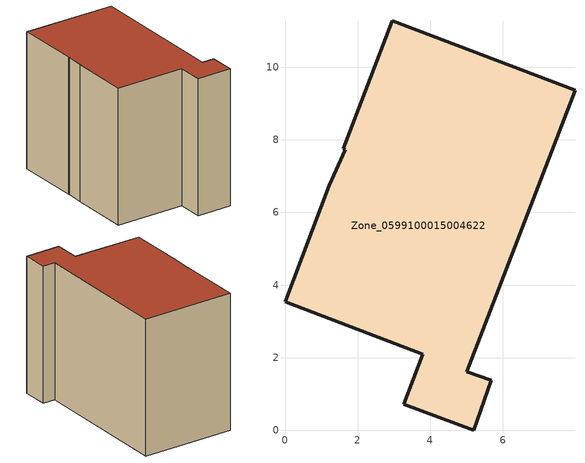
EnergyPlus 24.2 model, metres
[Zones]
Zone_0599100015004622
 floor ground (C_G): 1.66,7.73 1.6,7.75 2.95,11.28 7.99,9.37 5.01,1.61 5.68,1.37 5.2,0 3.27,0.71 3.8,2.1 0,3.54 1.22,6.74 z0.72
 wall outside (C_F): 5.68,1.37 5.01,1.61 7.99,9.37 2.95,11.28 1.6,7.75 1.66,7.73 1.22,6.74 0,3.54 3.8,2.1 3.27,0.71 5.2,0 5.68,1.37 z0.72:8.66
 roof outside (C_R): 7.99,9.37 2.95,11.28 1.6,7.75 1.66,7.73 1.22,6.74 0,3.54 3.8,2.1 3.27,0.71 5.2,0 5.68,1.37 5.01,1.61 z8.66
[BUILDING]
Pand.0599100015004622: North Axis=0; Terrain=City; Loads Convergence Tolerance Value=0.04; Temperature Convergence Tolerance Value=0.4; Solar Distribution=FullExterior; Maximum Number of Warmup Days=25; Minimum Number of Warmup Days=1
[Site:Location]
Rotterdam.The.Hague.AP_ZH_NLD Design_Conditions: Latitude=51.96; Longitude=4.45; Time Zone=1; Elevation=-4.5
[SITE:GROUNDTEMPERATURE:BUILDINGSURFACE]
18, 18, 18, 18, 18, 18, 18, 18, 18, 18, 18, 18
[MATERIAL] Thermal Absorptance=0.9; Solar Absorptance=0.7; Visible Absorptance=0.7
Name | Roughness | Thickness | Conductivity | Density | Specific Heat
G.TC.1965-1974 | MediumSmooth | 0.15 | 0.882353 | 540 | 1210
F.TC.1965-1974 | Rough | 0.3 | 0.697674 | 1920 | 840
R.TC.1965-1974 | MediumRough | 0.2 | 0.232558 | 1500 | 1000
[CONSTRUCTION]
C_G: G.TC.1965-1974
C_F: F.TC.1965-1974
C_R: R.TC.1965-1974
[ZONE]
Zone_0599100015004622: Type=1; Multiplier=1; Ceiling Height=Autocalculate; Volume=Autocalculate; Floor Area=autocalculate; Part of Total Floor Area=Yes
[ZONEINFILTRATION:DESIGNFLOWRATE]
Infil_Zone_0599100015004622: Zone or ZoneList or Space or SpaceList=Zone_0599100015004622; Schedule=AlwaysOn; Design Flow Rate Calculation Method=Flow/Area; Flow Rate per Floor Area=0.003; Constant Term Coefficient=1; Temperature Term Coefficient=0; Velocity Term Coefficient=0; Velocity Squared Term Coefficient=0
[HVACTEMPLATE:ZONE:IDEALLOADSAIRSYSTEM]
Zone_0599100015004622: Maximum Heating Supply Air Temperature=50; Minimum Cooling Supply Air Temperature=13; Maximum Heating Supply Air Humidity Ratio=0.0156; Minimum Cooling Supply Air Humidity Ratio=0.0077; Heating Limit=NoLimit; Cooling Limit=NoLimit; Dehumidification Control Type=ConstantSensibleHeatRatio; Cooling Sensible Heat Ratio=0.7; Dehumidification Setpoint=60; Humidification Control Type=None; Humidification Setpoint=30; Outdoor Air Method=None; Outdoor Air Flow Rate per Person=0.00944; Outdoor Air Flow Rate per Zone Floor Area=0; Outdoor Air Flow Rate per Zone=0; Demand Controlled Ventilation Type=None; Outdoor Air Economizer Type=NoEconomizer; Heat Recovery Type=None; Sensible Heat Recovery Effectiveness=0.7; Latent Heat Recovery Effectiveness=0.65
[ZONECONTROL:THERMOSTAT]
ThermostatControl_Zone_0599100015004622: Zone or ZoneList=Zone_0599100015004622; Control Type Schedule=DualSetpointControlType; Control 1=Thermostat_Zone_0599100015004622; Temperature Difference Between Cutout And Setpoint=0
[THERMOSTATSETPOINT:DUALSETPOINT]
Thermostat_Zone_0599100015004622: Heating Setpoint Temperature Schedule=HeatingSetpoint_Zone_0599100015004622; Cooling Setpoint Temperature Schedule=CoolingSetpoint_Zone_0599100015004622
[SCHEDULE:COMPACT]
HeatingSetpoint_Zone_0599100015004622: Through: 12/31, For: AllDays, Until: 24:00, 21
CoolingSetpoint_Zone_0599100015004622: Through: 12/31, For: AllDays, Until: 24:00, 24
DualSetpointControlType: Through: 12/31, For: AllDays, Until: 24:00, 4
AlwaysOn: Through: 12/31, For: AllDays, Until: 24:00, 1
